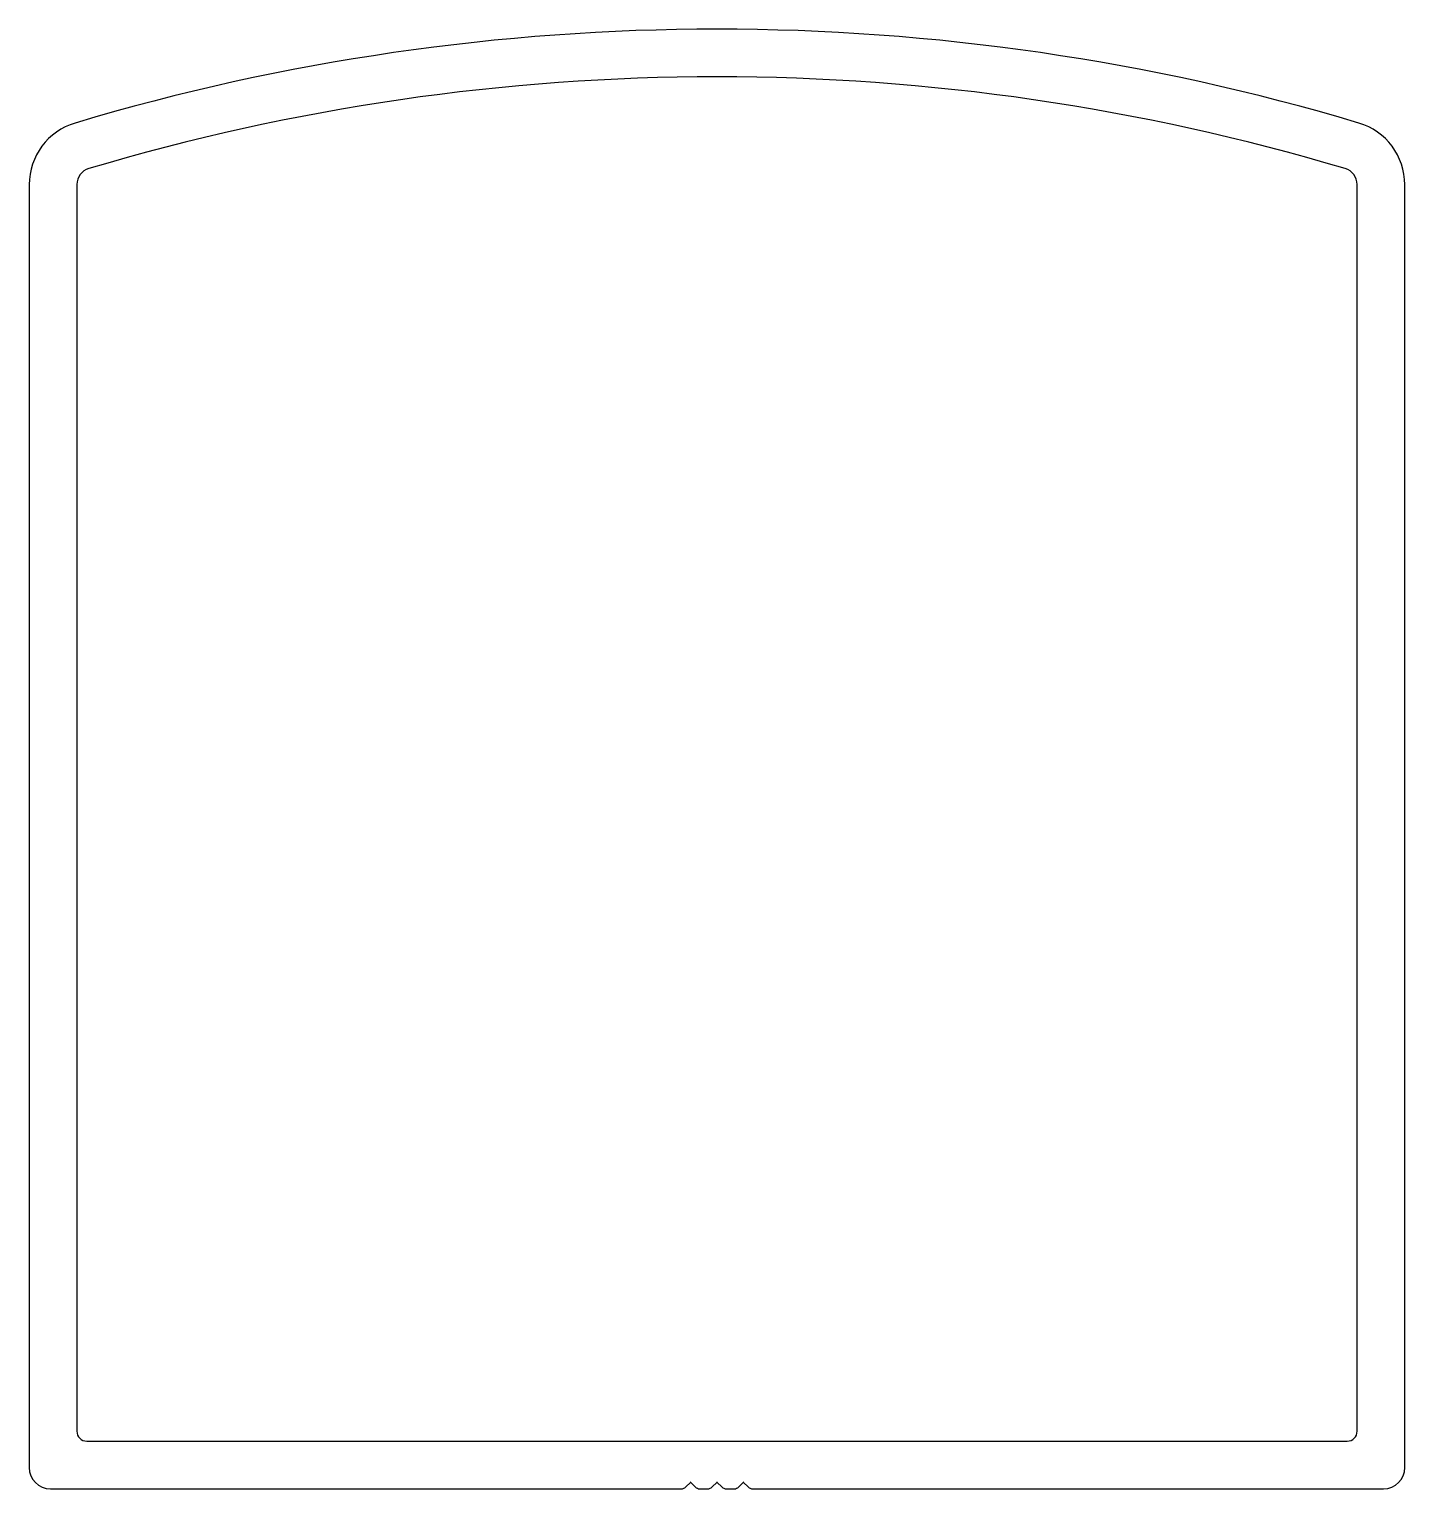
# Model space of a CAD drawing. Extents: x 5.8 to 57.7, y 3.5 to 58.6.
import ezdxf

# ---------------------------------------------------------------- set-up
doc = ezdxf.new("R2010")
doc.units = 0
doc.layers.get('0').update_dxf_attribs({"linetype": 'CONTINUOUS'})

msp = doc.modelspace()

# ---------------------------------------------------------------- linework, layer by layer
for p, q in [((5.751, 52.769), (5.751, 4.283)), ((7.551, 52.769), (7.551, 5.663)), ((55.931, 5.663), (55.931, 52.769)), ((57.731, 4.283), (57.731, 52.769)), ((7.931, 5.283), (55.551, 5.283)), ((6.551, 3.483), (30.388, 3.483)), ((30.565, 3.556), (30.736, 3.727)), ((30.747, 3.727), (30.918, 3.556)), ((31.095, 3.483), (31.388, 3.483)), ((31.565, 3.556), (31.736, 3.727)), ((31.747, 3.727), (31.918, 3.556)), ((32.095, 3.483), (32.388, 3.483)), ((32.565, 3.556), (32.736, 3.727)), ((32.747, 3.727), (32.918, 3.556)), ((33.095, 3.483), (56.931, 3.483))]:
    msp.add_line(p, q)
for centre, radius, start, end in [((31.741, -26.087), 84.73, 73.36524, 106.63476), ((31.741, -26.087), 82.93, 73.36524, 106.63476), ((8.181, 52.769), 2.43, 106.6348, 180), ((55.301, 52.769), 2.43, 360, 73.3652), ((8.181, 52.769), 0.63, 106.6348, 180), ((55.301, 52.769), 0.63, 360, 73.3652), ((7.931, 5.663), 0.38, 180, 270), ((55.551, 5.663), 0.38, 270, 360), ((6.551, 4.283), 0.8, 180, 270), ((56.931, 4.283), 0.8, 270, 0), ((30.388, 3.733), 0.25, 270, 315), ((30.742, 3.722), 0.008, 45, 135), ((31.095, 3.733), 0.25, 225, 270), ((31.388, 3.733), 0.25, 270, 315), ((31.741, 3.722), 0.008, 45, 135), ((32.095, 3.733), 0.25, 225, 270), ((32.388, 3.733), 0.25, 270, 315), ((32.741, 3.722), 0.008, 45, 135), ((33.095, 3.733), 0.25, 225, 270)]:
    msp.add_arc(centre, radius, start, end)

doc.saveas('drawing.dxf')
